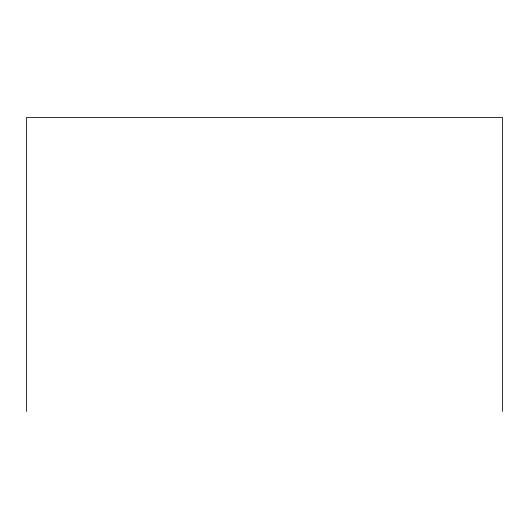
<?xml version="1.0" encoding="UTF-8"?>
<svg xmlns="http://www.w3.org/2000/svg" width="529" height="529" viewBox="0 0 529 529"><rect width="100%" height="100%" fill="white"/><g stroke="black" fill="none" stroke-linecap="round" stroke-linejoin="round"><path stroke-width="0.79" d="M502.55 411.456L502.55 117.544L26.45 117.544L26.45 411.456"/></g></svg>
